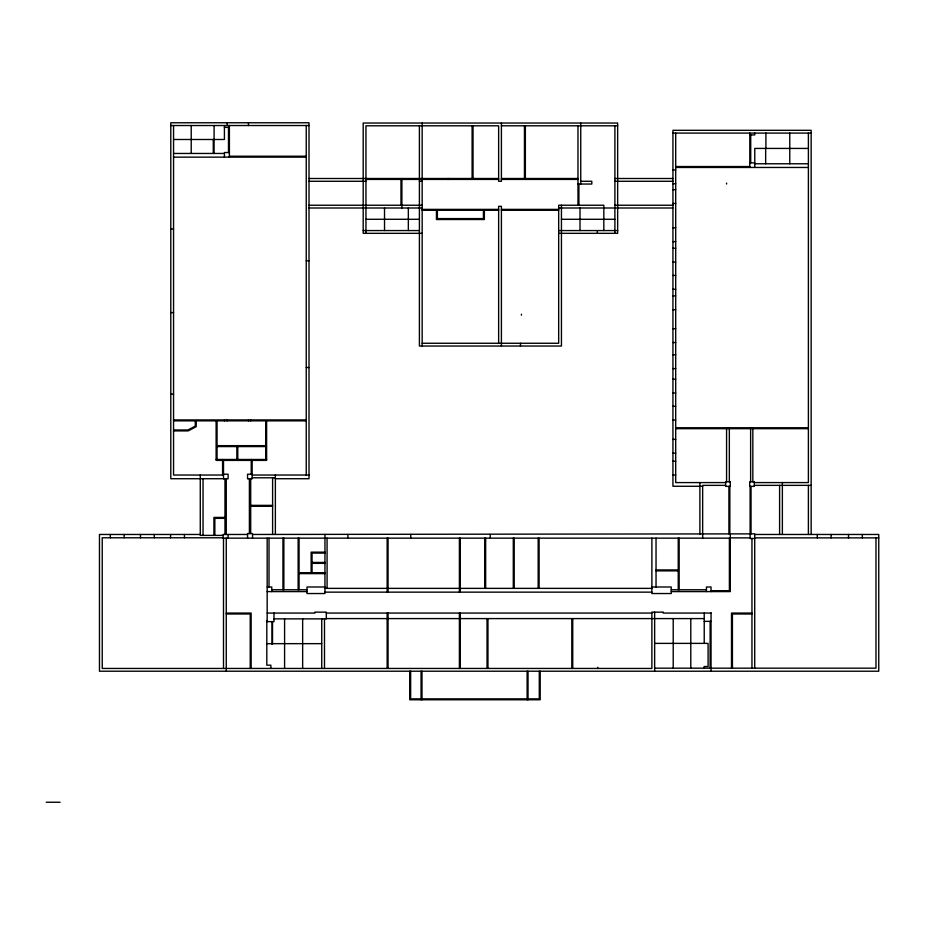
<?xml version="1.0" encoding="UTF-8"?>
<svg xmlns="http://www.w3.org/2000/svg" width="925" height="925" viewBox="0 0 925 925"><rect width="100%" height="100%" fill="white"/><g stroke="black" fill="none" stroke-linecap="round" stroke-linejoin="round"><path stroke-width="1.39" d="M170.79 125.523L309.008 125.523M501.408 125.8L617.657 125.8M224.417 127.361L229.4 127.361M672.938 133.084L811.156 133.084M749.793 134.923L754.765 134.923L754.765 133.084M173.553 139.49L224.417 139.49L224.417 125.523M808.392 148.428L754.765 148.428L754.765 167.46M229.4 152.532L224.417 152.532L224.417 157.146M173.553 153.458L224.417 153.458M229.4 156.221L306.244 156.221M173.553 157.146L306.244 157.146M749.793 162.858L754.765 162.858M754.765 163.771L808.392 163.771M675.701 166.546L749.793 166.546M675.701 167.46L808.392 167.46M672.938 169.934L675.701 169.934M309.008 178.502L498.644 178.502M501.408 178.502L577.986 178.502M614.894 178.502L672.938 178.502M365.953 179.427L498.644 179.427M501.408 179.427L577.986 179.427M309.008 181.277L365.953 181.277M419.407 181.277L422.17 181.277M580.75 181.277L591.803 181.277L591.803 184.04L577.986 184.04M614.894 181.277L672.938 181.277M672.938 183.763L675.701 183.763M672.938 189.66L675.701 189.66M672.938 203.477L675.701 203.477M309.008 205.234L422.17 205.234M614.894 205.234L672.938 205.234M309.008 207.998L422.17 207.998M558.677 207.998L672.938 207.998M422.17 209.374L498.644 209.374M501.408 209.374L558.677 209.374M422.17 210.299L498.644 210.299M501.408 210.299L558.677 210.299M365.953 219.283L419.407 219.283M561.44 219.283L614.894 219.283M672.938 227.804L675.701 227.804M170.79 229.018L173.553 229.018M363.19 230.568L419.407 230.568M558.677 230.568L617.657 230.568M422.17 233.331L363.19 233.331L363.19 123.037L617.657 123.037L617.657 233.331L558.677 233.331M672.938 241.633L675.701 241.633M672.938 248.258L675.701 248.258M306.244 260.792L309.008 260.792M672.938 262.087L675.701 262.087M672.938 275.442L675.701 275.442M672.938 289.271L675.701 289.271M672.938 295.907L675.701 295.907M672.938 309.725L675.701 309.725M170.79 312.592L173.553 312.592M672.938 328.71L675.701 328.71M672.938 342.528L675.701 342.528M422.17 343.267L558.677 343.267L558.677 205.234L603.828 205.234L603.828 230.568M672.938 354.784L675.701 354.784M306.244 367.502L309.008 367.502M672.938 368.601L675.701 368.601M672.938 379.204L675.701 379.204M672.938 393.021L675.701 393.021M170.79 394.142L173.553 394.142M672.938 406.295L675.701 406.295M173.553 419.927L306.244 419.927M672.938 420.112L675.701 420.112M173.553 420.852L306.244 420.852M675.701 427.766L808.392 427.766M675.701 428.68L808.392 428.68M173.553 429.975L187.925 429.975L195.302 426.101L195.302 420.852M173.553 430.9L188.157 430.9L196.227 426.656L196.227 420.852M672.938 439.375L675.701 439.375M217.051 445.653L265.706 445.653M217.051 446.578L265.706 446.578M672.938 453.192L675.701 453.192M216.126 459.471L266.62 459.471M672.938 461.217L675.701 461.217M223.503 474.213L228.105 474.213L228.105 478.826L223.503 478.826L223.503 460.396M252.155 474.213L247.553 474.213L247.553 478.826L252.155 478.826L252.155 460.396M223.503 475.034L173.553 475.034L173.553 125.523M252.155 475.034L309.008 475.034M672.938 475.034L675.701 475.034M252.155 477.797L275.373 477.797M223.503 478.722L170.79 478.722L170.79 122.759L309.008 122.759L309.008 478.722L275.373 478.722M725.651 482.584L675.701 482.584L675.701 133.084M754.303 482.584L808.392 482.584L808.392 133.084M725.651 485.359L702.653 485.359L702.653 538.153M754.303 485.359L811.156 485.359M702.653 486.272L672.938 486.272L672.938 130.309L811.156 130.309L811.156 534.465M250.687 505.351L272.609 505.351M250.687 506.276L272.609 506.276M224.972 517.422L213.918 517.422L213.918 535.39M224.972 518.347L214.843 518.347L214.843 535.39M200.274 534.465L99.472 534.465L99.472 671.215L878.75 671.215L878.75 534.465L754.719 534.465M247.553 534.465L223.133 534.465L223.133 538.153L730.299 538.153M252.525 534.465L754.719 533.864L754.719 668.174M223.133 535.39L200.274 535.39L200.274 475.034M223.133 537.783L102.236 537.783L102.236 668.451L651.882 668.451L651.882 612.142L663.317 612.142L663.317 613.067L711.048 613.067M730.299 537.876L750.117 537.876M754.719 537.876L878.75 537.876M754.719 538.477L750.117 538.477L750.117 486.377M324.953 552.156L311.135 552.156L311.135 572.714M324.953 553.081L312.049 553.081L312.049 572.714M312.049 562.435L324.953 562.435M312.049 563.36L324.953 563.36M656.033 569.939L678.245 569.939M656.033 570.864L678.245 570.864M299.064 572.714L324.953 572.714M299.064 573.627L324.953 573.627M267.175 586.993L271.788 586.993L271.788 591.595M324.953 586.993L306.984 586.993L306.984 593.538L324.953 593.538L324.953 534.465M651.882 586.993L671.238 586.993L671.238 593.538L651.882 593.538L651.882 538.153M324.953 588.369L651.882 588.369M271.788 589.757L306.984 589.757M671.238 589.757L706.434 589.757M711.048 590.682L729.386 590.682L729.386 538.153M267.175 591.595L306.984 591.595M671.238 591.595L730.299 591.595L730.299 533.864M324.953 592.15L651.882 592.15M226.267 613.067L251.137 613.067L251.137 668.451M267.175 613.067L314.905 613.067L314.905 612.142L326.328 612.142L326.328 618.871L273.603 618.871M326.328 613.067L651.882 613.067M751.956 613.067L731.502 613.067L731.502 668.174M226.267 613.992L250.224 613.992L250.224 668.451M751.956 613.992L732.427 613.992L732.427 668.174M326.328 618.594L704.226 618.594M704.226 621.357L711.048 621.357M654.646 643.384L708.099 643.384L708.099 666.532L704.145 666.532L704.145 668.174M266.805 643.661L321.727 643.661M654.646 668.174L875.987 668.174L875.987 537.876M46.25 802.241L60.067 802.241M327.068 538.153L327.103 588.369M862.343 534.465L862.343 537.876M848.526 534.465L848.526 537.876M831.112 534.465L831.112 537.876M817.284 534.465L817.284 537.876M808.392 485.359L808.392 534.465M789.765 133.084L789.765 163.771M782.365 482.584L782.365 534.465M779.602 485.359L779.602 534.465M765.912 133.084L765.912 148.428M765.657 148.428L765.657 163.771M752.834 427.766L752.834 481.775M751.956 538.477L751.956 668.174M751.031 486.377L751.031 533.864M750.718 134.923L750.718 162.858M750.626 427.766L750.626 481.775M749.793 133.084L749.793 167.46M729.837 486.377L729.837 533.864M729.339 427.766L729.339 481.775M728.923 486.377L728.923 533.864M726.576 183.115L726.576 184.04M726.576 427.766L726.576 481.775M711.048 591.595L711.048 586.993L706.434 586.993L706.434 591.595M711.048 612.789L711.048 671.215M710.122 621.357L710.122 668.174M704.226 613.067L704.226 643.384M699.89 482.584L699.89 534.465M690.79 618.594L690.79 668.174M679.158 538.153L679.158 589.757M678.245 538.153L678.245 589.757M673.215 618.594L673.215 668.174M656.033 538.153L656.033 586.993M654.646 612.142L654.646 671.215M614.894 125.8L614.894 233.331M597.793 667.341L597.793 668.451M597.377 230.568L597.377 233.331M580.75 123.037L580.75 184.04M580.01 207.998L580.01 230.568M578.911 184.04L578.911 205.234M577.986 125.8L577.986 205.234M572.737 618.594L572.737 668.451M571.812 618.594L571.812 668.451M561.44 205.234L561.44 346.031L419.407 346.031L419.407 125.8M540.2 671.215L540.2 699.774L409.729 699.774L409.729 671.215M539.287 671.215L539.287 698.861L410.642 698.861L410.642 671.215M539.102 538.153L539.102 588.369M538.177 538.153L538.177 588.369M528.036 671.215L528.036 699.774M527.123 671.215L527.123 699.774M525.365 125.8L525.365 178.502M524.452 125.8L524.452 178.502M521.411 314.234L521.411 315.147M520.486 343.267L520.486 346.031M514.219 538.153L514.219 588.369M513.294 538.153L513.294 588.369M501.408 123.037L501.408 181.277L498.644 181.277L498.644 125.8L365.953 125.8L365.953 233.331M501.408 346.031L501.408 206.333L498.644 206.333L498.644 343.267M490.262 534.465L490.262 538.153M487.961 618.594L487.961 668.451M487.036 618.594L487.036 668.451M485.66 538.153L485.66 588.369M484.735 538.153L484.735 588.369M484.365 210.299L484.365 219.514L436.45 219.514L436.45 210.299M483.44 210.299L483.44 218.589L437.375 218.589L437.375 210.299M473.033 125.8L473.033 178.502M472.108 125.8L472.108 178.502M460.315 538.153L460.315 592.15M460.315 613.067L460.315 668.451M459.39 538.153L459.39 592.15M459.39 613.067L459.39 668.451M448.706 178.502L448.706 179.427M447.781 178.502L447.781 179.427M422.17 123.037L422.17 346.031M421.985 671.215L421.985 699.774M421.06 671.215L421.06 699.774M410.735 534.465L410.735 538.153M408.341 207.998L408.341 230.568M401.889 178.502L401.889 207.998M400.976 179.427L400.976 205.234M388.072 538.153L388.072 592.15M388.072 613.067L388.072 668.451M387.147 538.153L387.147 592.15M387.147 613.067L387.147 668.451M384.522 207.998L384.522 230.568M347.892 534.465L347.892 538.153M324.49 618.871L324.49 668.451M321.727 618.871L321.727 668.451M306.244 125.523L306.244 475.034M302.648 618.871L302.648 668.451M299.064 538.153L299.064 589.757M298.139 538.153L298.139 589.757M284.588 618.871L284.588 668.451M283.859 538.153L283.859 589.757M282.946 538.153L282.946 589.757M275.373 475.034L275.373 534.465M273.997 613.067L273.997 621.635L267.175 621.635L267.175 538.153M272.609 477.797L272.609 534.465M272.517 621.635L272.517 644.332M272.066 621.635L272.066 644.332M270.863 668.451L270.863 665.179L266.805 665.179L266.805 620.513M269.025 538.153L269.025 586.993M266.62 420.852L266.62 460.396L216.126 460.396L216.126 420.852M265.706 420.852L265.706 460.396M252.525 538.153L252.525 533.552L247.553 533.552L247.553 538.153M251.23 459.471L251.23 474.213M250.687 419.927L250.687 420.852M250.687 478.826L250.687 533.552M249.392 478.826L249.392 533.552M248.467 122.759L248.467 125.523M248.467 419.927L248.467 420.852M237.783 446.578L237.783 459.471M236.858 446.578L236.858 459.471M229.4 125.523L229.4 157.146M228.475 127.361L228.475 152.532M228.105 534.465L228.105 538.153M227.18 122.759L227.18 125.523M227.18 419.927L227.18 420.852M226.267 478.826L226.267 534.465M226.267 538.153L226.267 671.215M224.972 478.826L224.972 534.465M224.417 419.927L224.417 420.852M223.503 538.153L223.503 668.451M222.578 459.471L222.578 475.034M217.051 420.852L217.051 459.471M214.091 125.523L214.091 153.458M213.27 139.49L213.27 153.458M203.037 478.722L203.037 535.39M191.221 125.523L191.221 153.458M184.422 534.465L184.422 537.783M170.605 534.465L170.605 537.783M154.29 534.465L154.29 537.783M140.473 534.465L140.473 537.783M124.158 534.465L124.158 537.783M110.341 534.465L110.341 537.783M730.253 481.775L725.651 481.775L725.651 486.377L730.253 486.377L730.253 481.775M754.303 481.775L749.701 481.775L749.701 486.377L754.303 486.377L754.303 481.775"/></g></svg>
